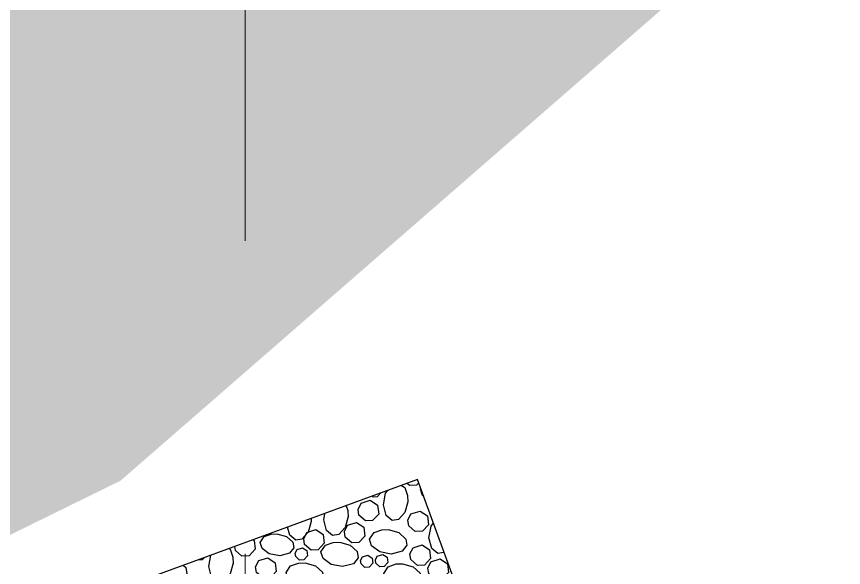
# Model space of a CAD drawing. Header units: inches. Extents: x 3312 to 5850, y 7905 to 11961.
# Drawn here: x 4573.73 to 4600.16, y 9623.57 to 9641.16 of the extents above; entities that cross this region are included whole.
import ezdxf

# ---------------------------------------------------------------- set-up
doc = ezdxf.new("R2010")
doc.units = ezdxf.units.IN
doc.header["$LTSCALE"] = 80
doc.header["$MEASUREMENT"] = 0
doc.linetypes.add('HIDDEN', pattern=[0.375, 0.25, -0.125])
doc.layers.add('grid', color=254, linetype='HIDDEN')
doc.layers.add('STORM', color=250, linetype='Continuous')

msp = doc.modelspace()

# ---------------------------------------------------------------- linework, layer by layer
at = {"color": 5, "const_width": 20}
msp.add_lwpolyline([(5043.658, 9923.905), (4695.186, 9742.393), (4571.478, 9634.739), (4461.737, 9580.912), (4246.245, 9602.841), (3964.909, 9632.745), (3933.298, 9656.527)], dxfattribs=at)
at = {"layer": 'grid', "color": 252, "linetype": 'HIDDEN', "lineweight": 0}
msp.add_line((4581.042, 8223.997), (4581.042, 11894.203), dxfattribs=at)
at = {"layer": 'STORM', "color": 1, "flags": 128}
msp.add_lwpolyline([(4586.549, 9626.374), (4576.688, 9622.769), (4583.898, 9603.046), (4593.76, 9606.651)], close=True, dxfattribs=at)
for points in [[(4586.588, 9626.267), (4586.518, 9626.191), (4586.291, 9626.182), (4586.213, 9626.251)], [(4586.237, 9625.667), (4586.142, 9625.325), (4585.937, 9625.1), (4585.74, 9625.069), (4585.548, 9625.221), (4585.458, 9625.565), (4585.528, 9625.936), (4585.593, 9626.024)], [(4586.036, 9626.186), (4586.139, 9626.118), (4586.231, 9625.865), (4586.236, 9625.651)], [(4586.748, 9625.832), (4586.708, 9625.861), (4586.643, 9626.071), (4586.654, 9626.088)], [(4585.375, 9625.945), (4585.261, 9625.822), (4585.125, 9625.816), (4585.095, 9625.842)], [(4584.267, 9625.539), (4584.323, 9625.387), (4584.328, 9625.173)], [(4584.746, 9625.618), (4585.038, 9625.71), (4585.272, 9625.552), (4585.305, 9625.272), (4585.11, 9625.063), (4584.883, 9625.053), (4584.675, 9625.238), (4584.647, 9625.418), (4584.746, 9625.618)], [(4584.329, 9625.189), (4584.233, 9624.847), (4584.028, 9624.622), (4583.832, 9624.59), (4583.639, 9624.743), (4583.549, 9625.087), (4583.588, 9625.292)], [(4586.338, 9625.276), (4586.631, 9625.369), (4586.865, 9625.211), (4586.897, 9624.931), (4586.702, 9624.722), (4586.476, 9624.712), (4586.267, 9624.897), (4586.24, 9625.077), (4586.338, 9625.276)], [(4583.153, 9625.039), (4583.057, 9624.697), (4582.852, 9624.472), (4582.655, 9624.44), (4582.463, 9624.593), (4582.394, 9624.855)], [(4583.149, 9625.131), (4583.151, 9625.023)], [(4584.307, 9624.913), (4584.6, 9625.006), (4584.834, 9624.848), (4584.866, 9624.568), (4584.671, 9624.358), (4584.445, 9624.349), (4584.236, 9624.534), (4584.209, 9624.714), (4584.307, 9624.913)], [(4587.397, 9624.055), (4587.389, 9624.047), (4587.193, 9624.015), (4587, 9624.168), (4586.91, 9624.511), (4586.98, 9624.883), (4587.057, 9624.987)], [(4583.008, 9624.684), (4583.3, 9624.776), (4583.534, 9624.618), (4583.567, 9624.338), (4583.372, 9624.129), (4583.145, 9624.119), (4582.936, 9624.304), (4582.909, 9624.484), (4583.008, 9624.683)], [(4585.607, 9624.776), (4585.949, 9624.68), (4586.174, 9624.475), (4586.205, 9624.279), (4586.053, 9624.086), (4585.709, 9623.996), (4585.338, 9624.067), (4585.081, 9624.255), (4585.016, 9624.465), (4585.156, 9624.678), (4585.409, 9624.77), (4585.623, 9624.775)], [(4581.287, 9624.45), (4581.323, 9624.426), (4581.356, 9624.146), (4581.161, 9623.937), (4580.935, 9623.927), (4580.726, 9624.112), (4580.707, 9624.238)], [(4582.052, 9624.64), (4582.359, 9624.553), (4582.562, 9624.369), (4582.591, 9624.192), (4582.453, 9624.019), (4582.144, 9623.938), (4581.81, 9624.001), (4581.579, 9624.171), (4581.52, 9624.36), (4581.646, 9624.552), (4581.874, 9624.634), (4582.066, 9624.638)], [(4580.525, 9624.172), (4580.557, 9624.151), (4580.649, 9623.897), (4580.654, 9623.684)], [(4582.697, 9624.143), (4582.872, 9624.198), (4583.012, 9624.103), (4583.032, 9623.936), (4582.915, 9623.81), (4582.779, 9623.804), (4582.654, 9623.915), (4582.638, 9624.023), (4582.697, 9624.143)], [(4584.052, 9624.374), (4584.394, 9624.278), (4584.619, 9624.074), (4584.65, 9623.877), (4584.497, 9623.685), (4584.154, 9623.595), (4583.783, 9623.665), (4583.526, 9623.854), (4583.461, 9624.064), (4583.601, 9624.276), (4583.854, 9624.368), (4584.067, 9624.373)], [(4586.404, 9624.198), (4586.696, 9624.29), (4586.93, 9624.132), (4586.963, 9623.852), (4586.768, 9623.643), (4586.541, 9623.633), (4586.332, 9623.818), (4586.305, 9623.998), (4586.404, 9624.197)], [(4580.655, 9623.7), (4580.559, 9623.358), (4580.355, 9623.133), (4580.158, 9623.101), (4579.965, 9623.254), (4579.876, 9623.598), (4579.945, 9623.959)], [(4584.784, 9623.906), (4584.96, 9623.961), (4585.1, 9623.866), (4585.12, 9623.699), (4585.003, 9623.573), (4584.867, 9623.567), (4584.742, 9623.678), (4584.725, 9623.786), (4584.785, 9623.906)], [(4585.26, 9623.928), (4585.435, 9623.984), (4585.575, 9623.89), (4585.595, 9623.721), (4585.478, 9623.596), (4585.342, 9623.59), (4585.217, 9623.7), (4585.201, 9623.809), (4585.26, 9623.928)], [(4579.058, 9623.636), (4579.14, 9623.561), (4579.171, 9623.365), (4579.018, 9623.172), (4578.675, 9623.082), (4578.304, 9623.153), (4578.116, 9623.291)], [(4579.739, 9623.885), (4579.668, 9623.808), (4579.512, 9623.801)], [(4581.471, 9623.784), (4581.764, 9623.877), (4581.997, 9623.719), (4582.03, 9623.439), (4581.835, 9623.229), (4581.609, 9623.22), (4581.4, 9623.405), (4581.373, 9623.585), (4581.471, 9623.784)], [(4582.943, 9623.712), (4583.285, 9623.616), (4583.51, 9623.411), (4583.542, 9623.215), (4583.389, 9623.022), (4583.045, 9622.932), (4582.674, 9623.003), (4582.417, 9623.191), (4582.352, 9623.402), (4582.492, 9623.614), (4582.746, 9623.706), (4582.959, 9623.711)], [(4586.064, 9623.686), (4586.406, 9623.59), (4586.631, 9623.385), (4586.663, 9623.189), (4586.51, 9622.996), (4586.166, 9622.906), (4585.795, 9622.977), (4585.538, 9623.166), (4585.473, 9623.376), (4585.613, 9623.588), (4585.866, 9623.68), (4586.079, 9623.685)], [(4586.974, 9623.749), (4587.267, 9623.841), (4587.501, 9623.683), (4587.533, 9623.403), (4587.338, 9623.194), (4587.112, 9623.184), (4586.903, 9623.37), (4586.876, 9623.549), (4586.974, 9623.749)]]:
    msp.add_lwpolyline(points, dxfattribs=at)

doc.saveas('drawing.dxf')
